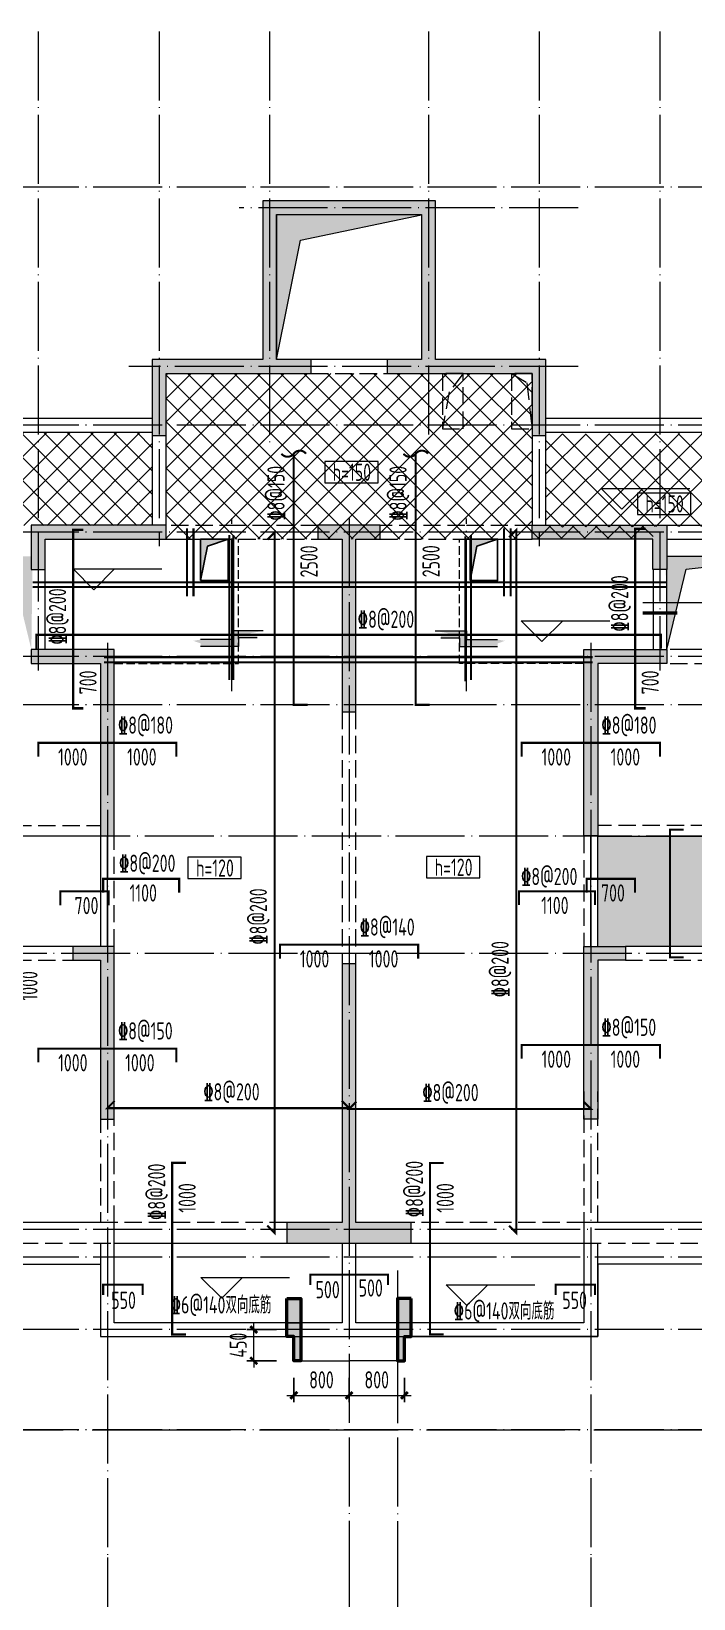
# Model space of a CAD drawing. Extents: x 5874492 to 7194610, y -939842 to -279257.
# Drawn here: x 6610154 to 6619742, y -679740 to -657037 of the extents above; entities that cross this region are included whole.
import ezdxf
from ezdxf.enums import TextEntityAlignment as Align

# ---------------------------------------------------------------- set-up
doc = ezdxf.new("R2010")
doc.units = 0
doc.header["$LTSCALE"] = 1000
doc.linetypes.add('DASH', pattern=[0.35, 0.25, -0.1])
doc.linetypes.add('DOTE', pattern=[2.42, 2, -0.2, 0.02, -0.2])
for name, color, linetype, lineweight in [('A-墙体', 140, 'Continuous', 50), ('A-大样-填充', 8, 'Continuous', 9), ('A-平面-饰线', 11, 'Continuous', 15), ('A-标注-轴号', 3, 'Continuous', 15), ('A-轴线-塔楼', 1, 'DOTE', 9), ('A-轴线-隔墙', 41, 'DOTE', 9), ('S-基础-DQ', 6, 'Continuous', 20), ('S-墙柱-HATCH', 251, 'Continuous', 20), ('S-墙柱-WALL', 6, 'Continuous', 20), ('S-大样-HATCH', 251, 'Continuous', 20), ('S-大样-实线', 2, 'Continuous', 20), ('S-板-BEAM', 4, 'DASH', 20), ('S-板-BEAM-CON', 2, 'Continuous', 20), ('S-板-DIM', 3, 'Continuous', 20), ('S-板-大样索引', 3, 'Continuous', 20), ('S-板-板厚', 191, 'Continuous', 20), ('S-板-板面填充', 251, 'Continuous', 20), ('S-板-标高', 3, 'Continuous', 20), ('S-板-楼板正筋', 107, 'Continuous', 20), ('S-板-楼板正筋文字', 107, 'Continuous', 20), ('S-板-楼板负筋', 1, 'Continuous', 20), ('S-板-楼板负筋文字', 7, 'Continuous', 20), ('S-板-洞口边线', 211, 'Continuous', 20), ('S-轴网-轴线', 1, 'DOTE', 9)]:
    doc.layers.add(name, color=color, linetype=linetype, lineweight=lineweight)
doc.layers.add('HOLE', color=5, linetype='Continuous')
doc.layers.add('HOLE_HATCH', color=9, linetype='Continuous')
doc.styles.add('BW_Rein', font='tssdeng.shx', dxfattribs={"width": 0.7, "bigfont": 'hztxt.shx'})
doc.styles.add('TSSD_Dimension', font='tssdeng.shx', dxfattribs={"width": 0.7, "bigfont": 'tssdchn.shx'})
doc.styles.add('TSSD_Rein', font='tssdeng.shx', dxfattribs={"width": 0.7, "bigfont": 'hztxt.shx'})
doc.styles.add('样式 1', font='tssdeng.shx', dxfattribs={"width": 0.7, "bigfont": 'tssdchn.shx'})
doc.dimstyles.new('TSSD_100_100$0', dxfattribs={"dimtxt": 250, "dimasz": 100, "dimexe": 100, "dimexo": 250, "dimgap": 100, "dimtad": 1, "dimdec": 0, "dimzin": 0, "dimdsep": 46, "dimtxsty": 'TSSD_Dimension', "dimblk": 'ARCHTICK', "dimcen": 0, "dimdle": 100, "dimclrd": 256, "dimclre": 256, "dimclrt": 7, "dimadec": 0, "dimazin": 0, "dimtfac": 1, "dimtdec": 0, "dimtix": 1, "dimtmove": 2, "dimatfit": 3, "dimldrblk": 'ARCHTICK', "dimfxl": 0, "dimtolj": 1, "dimtzin": 0, "dimlwd": -1, "dimarcsym": 0})

# ---------------------------------------------------------------- blocks, each defined once
blk = doc.blocks.new('ZHOUWANG3')
at = {"layer": 'A-标注-轴号'}
for p, q in [((108752, 226834), (108752, 222834)), ((112252, 226834), (112252, 222834)), ((112952, 226834), (112952, 222834)), ((115752, 226834), (115752, 222834))]:
    blk.add_line(p, q, dxfattribs=at)
at = {"layer": 'A-轴线-塔楼', "linetype": 'DOTE', "ltscale": 0.5}
for p, q in [((107752, 248942), (107752, 239686)), ((109502, 248942), (109502, 241486)), ((111102, 248942), (111102, 242986)), ((113402, 248942), (113402, 243076)), ((115002, 248942), (115002, 241486)), ((116752, 248942), (116752, 239686)), ((139798, 246686), (85362, 246686)), ((115570, 246386), (110660, 246386)), ((115570, 244086), (109062, 244086)), ((139798, 243236), (85362, 243236)), ((112252, 241886), (112252, 226834)), ((139798, 241686), (85362, 241686)), ((108752, 240086), (108752, 226834)), ((115752, 240086), (115752, 226834)), ((139798, 239886), (85362, 239886)), ((139798, 239186), (85362, 239186)), ((122394, 235586), (101608, 235586)), ((139798, 231586), (85362, 231586)), ((112952, 230993), (112952, 226834)), ((139798, 228686), (85362, 228686))]:
    blk.add_line(p, q, dxfattribs=at)
at = {"layer": 'A-轴线-隔墙', "ltscale": 0.5}
for p, q in [((110552, 239386), (110552, 241886)), ((113952, 239386), (113952, 241886)), ((122394, 237286), (101608, 237286)), ((139798, 231186), (85362, 231186)), ((139798, 230136), (85362, 230136))]:
    blk.add_line(p, q, dxfattribs=at)
blk = doc.blocks.new('sgfjhgfjhgkjhk')
at = {"layer": 'S-板-大样索引', "color": 1}
blk.add_line((6509666, -1423374), (6511393, -1423374), dxfattribs=at)
at = {"layer": 'S-板-大样索引', "color": 1, "const_width": 50}
blk.add_lwpolyline([(6509666, -1423524), (6510166, -1423524)], dxfattribs=at)
blk = doc.blocks.new('_ArchTick')
at = {"color": 0, "linetype": 'ByBlock', "const_width": 0.4}
blk.add_lwpolyline([(-0.5, -0.5), (0.5, 0.5)], dxfattribs=at)
blk = doc.blocks.new('*D2357')
at = {"layer": 'Defpoints', "color": 0, "transparency": 16777216}
for p in [(6613954, -676293), (6614754, -676293), (6614754, -676795)]:
    blk.add_point(p, dxfattribs=at)
at = {"layer": 'S-板-DIM', "lineweight": -2, "transparency": 16777216}
for p, q in [((6613954, -676543), (6613954, -676895)), ((6614754, -676543), (6614754, -676895))]:
    blk.add_line(p, q, dxfattribs=at)
at = {"layer": 'S-板-DIM', "transparency": 16777216}
blk.add_line((6613854, -676795), (6614854, -676795), dxfattribs=at)
at = {"layer": 'S-板-DIM', "transparency": 16777216, "xscale": 100, "yscale": 100, "zscale": 100, "rotation": 180}
blk.add_blockref('_ArchTick', (6613954, -676795), dxfattribs=at)
at = {"layer": 'S-板-DIM', "transparency": 16777216, "xscale": 100, "yscale": 100, "zscale": 100}
blk.add_blockref('_ArchTick', (6614754, -676795), dxfattribs=at)
at = {"layer": 'S-板-DIM', "color": 7, "transparency": 16777216, "insert": (6614354, -676570), "char_height": 250, "attachment_point": 5, "style": 'TSSD_Dimension'}
blk.add_mtext('\\A1;800', dxfattribs=at)
blk = doc.blocks.new('*D2358')
at = {"layer": 'Defpoints', "color": 0, "transparency": 16777216}
for p in [(6614754, -676293), (6615554, -676293), (6615554, -676795)]:
    blk.add_point(p, dxfattribs=at)
at = {"layer": 'S-板-DIM', "lineweight": -2, "transparency": 16777216}
for p, q in [((6614754, -676543), (6614754, -676895)), ((6615554, -676543), (6615554, -676895))]:
    blk.add_line(p, q, dxfattribs=at)
at = {"layer": 'S-板-DIM', "transparency": 16777216}
blk.add_line((6614654, -676795), (6615654, -676795), dxfattribs=at)
at = {"layer": 'S-板-DIM', "transparency": 16777216, "xscale": 100, "yscale": 100, "zscale": 100, "rotation": 180}
blk.add_blockref('_ArchTick', (6614754, -676795), dxfattribs=at)
at = {"layer": 'S-板-DIM', "transparency": 16777216, "xscale": 100, "yscale": 100, "zscale": 100}
blk.add_blockref('_ArchTick', (6615554, -676795), dxfattribs=at)
at = {"layer": 'S-板-DIM', "color": 7, "transparency": 16777216, "insert": (6615154, -676570), "char_height": 250, "attachment_point": 5, "style": 'TSSD_Dimension'}
blk.add_mtext('\\A1;800', dxfattribs=at)
blk = doc.blocks.new('*D2359')
at = {"layer": 'Defpoints', "color": 0, "transparency": 16777216}
for p in [(6613373, -675843), (6613954, -675843), (6613954, -676293)]:
    blk.add_point(p, dxfattribs=at)
at = {"layer": 'S-板-DIM', "lineweight": -2, "transparency": 16777216}
for p, q in [((6613704, -675843), (6613273, -675843)), ((6613704, -676293), (6613273, -676293))]:
    blk.add_line(p, q, dxfattribs=at)
at = {"layer": 'S-板-DIM', "transparency": 16777216}
for p, q in [((6613373, -675843), (6613373, -675743)), ((6613373, -676293), (6613373, -675843)), ((6613373, -676293), (6613373, -676393))]:
    blk.add_line(p, q, dxfattribs=at)
at = {"layer": 'S-板-DIM', "transparency": 16777216, "xscale": 100, "yscale": 100, "zscale": 100}
for p, rotation in [((6613373, -675843), 270), ((6613373, -676293), 90)]:
    blk.add_blockref('_ArchTick', p, dxfattribs=dict(at, rotation=rotation))
at = {"layer": 'S-板-DIM', "color": 7, "transparency": 16777216, "insert": (6613148, -676068), "char_height": 250, "attachment_point": 5, "rotation": 90, "style": 'TSSD_Dimension'}
blk.add_mtext('\\A1;450', dxfattribs=at)
blk = doc.blocks.new('BW-589342417', base_point=(4333675, -394877))
at = {"layer": 'A-大样-填充', "ltscale": 0.5}
h = blk.add_hatch(color=256, dxfattribs=at)
h.dxf.hatch_style = 1
h.paths.add_polyline_path([(4333875, -393977), (4333675, -393977), (4333675, -394877), (4333775, -394877), (4333775, -394527), (4333875, -394527)])
at = {"layer": 'A-墙体'}
blk.add_lwpolyline([(4333875, -393977), (4333675, -393977), (4333675, -394877), (4333775, -394877), (4333775, -394527), (4333875, -394527), (4333875, -393977)], dxfattribs=at)
blk = doc.blocks.new('BW-589341045', base_point=(4332075, -394877))
at = {"layer": 'A-大样-填充', "ltscale": 0.5}
h = blk.add_hatch(color=256, dxfattribs=at)
h.dxf.hatch_style = 1
h.paths.add_polyline_path([(4332075, -393977), (4332275, -393977), (4332275, -394877), (4332175, -394877), (4332175, -394527), (4332075, -394527)])
at = {"layer": 'A-墙体'}
blk.add_lwpolyline([(4332075, -393977), (4332275, -393977), (4332275, -394877), (4332175, -394877), (4332175, -394527), (4332075, -394527), (4332075, -393977)], dxfattribs=at)
blk = doc.blocks.new('BW-525078071', base_point=(4324908, -588234))
at = {"layer": 'S-板-洞口边线', "linetype": 'DASH'}
for points in [[(4324908, -587234), (4324908, -588184), (4325208, -588184), (4325208, -587234), (4324908, -587234)], [(4325208, -587234), (4325008, -587502), (4324908, -588184)], [(4325908, -587234), (4325908, -588184), (4326208, -588184), (4326208, -587234), (4325908, -587234)], [(4325908, -587234), (4326133, -587368), (4326208, -588184)], [(4338158, -587534), (4338158, -588334), (4338458, -588334), (4338458, -587534), (4338158, -587534)], [(4338458, -587534), (4338258, -587802), (4338158, -588334)], [(4339158, -587534), (4339158, -588334), (4339458, -588334), (4339458, -587534), (4339158, -587534)], [(4339158, -587534), (4339383, -587668), (4339458, -588334)], [(4346408, -587484), (4346408, -588184), (4346708, -588184), (4346708, -587484), (4346408, -587484)], [(4346708, -587484), (4346508, -587752), (4346408, -588184)], [(4347408, -587484), (4347408, -588184), (4347708, -588184), (4347708, -587484), (4347408, -587484)], [(4347408, -587484), (4347633, -587618), (4347708, -588184)]]:
    blk.add_lwpolyline(points, dxfattribs=at)
blk = doc.blocks.new('BW-510431574', base_point=(4321592, -669833))
at = {"layer": 'S-大样-HATCH'}
h = blk.add_hatch(color=256, dxfattribs=at)
h.dxf.hatch_style = 1
h.paths.add_polyline_path([(4321592, -669283), (4321792, -669283), (4321792, -669833), (4321692, -669833), (4321692, -669483), (4321592, -669483)])
at = {"layer": 'S-大样-实线'}
blk.add_lwpolyline([(4321592, -669283), (4321792, -669283), (4321792, -669833), (4321692, -669833), (4321692, -669483), (4321592, -669483), (4321592, -669283)], dxfattribs=at)
blk = doc.blocks.new('新块')
at = {"layer": 'S-基础-DQ'}
h = blk.add_hatch(color=8, dxfattribs=at)
h.dxf.hatch_style = 1
h.paths.add_polyline_path([(100, 25), (371, 25), (371, 54), (266, 91), (455, 125), (0, 125), (0, 0), (-451, 0), (-556, -19), (-451, -56), (-451, -100), (100, -100)])
for points in [[(455, 125), (0, 125), (0, 0), (-451, 0)], [(371, 25), (100, 25), (100, -100), (-451, -100)]]:
    blk.add_lwpolyline(points, dxfattribs=at)
blk = doc.blocks.new('BW-11249575', base_point=(4312308, -603454))
at = {"layer": 'S-板-板面填充'}
h = blk.add_hatch(color=256, dxfattribs=at)
h.dxf.hatch_style = 1
h.paths.add_polyline_path([(4337858, -585234), (4335758, -585234), (4335758, -587334), (4336104, -585604)])
h = blk.add_hatch(color=256, dxfattribs=at)
h.dxf.hatch_style = 1
h.paths.add_polyline_path([(4330276, -590184), (4332226, -590184), (4332208, -591534), (4331926, -590369)])
h = blk.add_hatch(color=256, dxfattribs=at)
h.dxf.hatch_style = 1
h.paths.add_polyline_path([(4343340, -590184), (4341390, -590184), (4341408, -591534), (4341690, -590369)])
h = blk.add_hatch(dxfattribs=at)
h.set_pattern_fill('DOTS', color=256, scale=30, style=0)
h.set_pattern_definition([(0, (4327008.12, -596833.515), (23.8125, 47.625), [0, -47.625])])
h.paths.add_polyline_path([(4340408, -594234), (4346608, -594234), (4346608, -595834), (4340408, -595834)])
at = {"layer": 'A-平面-饰线'}
for p, q in [((4330908, -600434), (4333208, -600434)), ((4336008, -601484), (4336008, -601834)), ((4336008, -601834), (4336808, -601834))]:
    blk.add_line(p, q, dxfattribs=at)
for points in [[(4343408, -590184), (4341408, -590184)], [(4342708, -600434), (4340408, -600434), (4340408, -601484), (4337608, -601484), (4337608, -601834), (4336808, -601834)]]:
    blk.add_lwpolyline(points, dxfattribs=at)
at = {"layer": 'S-基础-DQ'}
for p, q in [((4334158, -589934), (4335108, -589934)), ((4338508, -589934), (4339458, -589934))]:
    blk.add_line(p, q, dxfattribs=at)
at = {"layer": 'S-基础-DQ', "linetype": 'DASH', "ltscale": 0.5}
for points in [[(4333408, -591734), (4335208, -591734), (4335208, -589934)], [(4340208, -591734), (4338408, -591734), (4338408, -589934)]]:
    blk.add_lwpolyline(points, dxfattribs=at)
at = {"layer": 'S-基础-DQ', "ltscale": 0.5}
for points in [[(4333408, -591634), (4335108, -591634), (4335108, -589934)], [(4340208, -591634), (4338508, -591634), (4338508, -589934)], [(4333308, -595834), (4333308, -594234)], [(4333308, -595834), (4333308, -594234)], [(4340308, -595834), (4340308, -594234)], [(4340308, -595834), (4340308, -594234)]]:
    blk.add_lwpolyline(points, dxfattribs=at)
at = {"layer": 'S-板-BEAM'}
for p, q in [((4336258, -587534), (4337358, -587534)), ((4335183, -589734), (4334158, -589734)), ((4336358, -589734), (4335133, -589734)), ((4338483, -589734), (4337258, -589734)), ((4339458, -589734), (4338433, -589734)), ((4334158, -589934), (4336358, -589934)), ((4337258, -589934), (4339458, -589934)), ((4341458, -591734), (4343008, -591734)), ((4336708, -592434), (4336708, -596534)), ((4336908, -596534), (4336908, -592434)), ((4330208, -594084), (4333208, -594084)), ((4343408, -594084), (4340408, -594084)), ((4333408, -595834), (4333408, -594234)), ((4340208, -594234), (4340208, -595834)), ((4330208, -596034), (4332808, -596034)), ((4340808, -596034), (4343408, -596034)), ((4333208, -597934), (4333208, -599834)), ((4333408, -599834), (4333408, -597934)), ((4340208, -597934), (4340208, -599834)), ((4340408, -599834), (4340408, -597934)), ((4335908, -599834), (4333408, -599834)), ((4340208, -599834), (4337708, -599834)), ((4331008, -600134), (4333408, -600134)), ((4340208, -600134), (4342608, -600134))]:
    blk.add_line(p, q, dxfattribs=at)
at = {"layer": 'S-板-BEAM-CON'}
for p, q in [((4337358, -587334), (4336258, -587334)), ((4333958, -588184), (4326408, -588184)), ((4346208, -588184), (4339658, -588184)), ((4326408, -588384), (4333958, -588384)), ((4333958, -588434), (4333958, -589734)), ((4334158, -589734), (4334158, -588434)), ((4339458, -588434), (4339458, -589734)), ((4339658, -588384), (4346208, -588384)), ((4339658, -589734), (4339658, -588434)), ((4345658, -589734), (4341408, -589734)), ((4341408, -589934), (4345658, -589934)), ((4332408, -591534), (4332408, -590374)), ((4341208, -590374), (4341208, -591534)), ((4341408, -591534), (4341408, -590374)), ((4343008, -591534), (4341458, -591534)), ((4333208, -594234), (4330208, -594234)), ((4333208, -594234), (4333208, -595834)), ((4340408, -594234), (4343408, -594234)), ((4340408, -595834), (4340408, -594234)), ((4332808, -595834), (4330208, -595834)), ((4343408, -595834), (4340808, -595834)), ((4333408, -599834), (4331008, -599834)), ((4333408, -601284), (4333408, -599834)), ((4340208, -599834), (4340208, -601284)), ((4342608, -599834), (4340208, -599834)), ((4333208, -600134), (4333208, -601484)), ((4333408, -600134), (4335908, -600134)), ((4336708, -600134), (4336708, -601284)), ((4336908, -601284), (4336908, -600134)), ((4337708, -600134), (4340208, -600134)), ((4340408, -601484), (4340408, -600134)), ((4336708, -601284), (4333408, -601284)), ((4337608, -601284), (4336908, -601284)), ((4340208, -601284), (4337608, -601284)), ((4333208, -601484), (4336808, -601484)), ((4336808, -601484), (4337608, -601484)), ((4337608, -601484), (4340408, -601484))]:
    blk.add_line(p, q, dxfattribs=at)
at = {"layer": 'S-板-洞口边线'}
blk.add_lwpolyline([(4337858, -585234), (4335758, -585234), (4335758, -587334), (4336104, -585604)], close=True, dxfattribs=at)
blk.add_lwpolyline([(4341408, -591534), (4341690, -590369), (4343340, -590184)], dxfattribs=at)
at = {"layer": 'A-平面-饰线'}
for name, p in [('BW-525078071', (4324908, -588234)), ('BW-589341045', (4335908, -601834)), ('BW-589342417', (4337508, -601834))]:
    blk.add_blockref(name, p, dxfattribs=at)
at = {"layer": 'S-基础-DQ'}
blk.add_blockref('新块', (4335108, -591388), dxfattribs=at)
blk.add_blockref('新块', (4335108, -591388), dxfattribs=at)
at = {"layer": 'S-基础-DQ', "xscale": -1}
blk.add_blockref('新块', (4338508, -591388), dxfattribs=at)
at = {"layer": 'S-板-BEAM-CON'}
blk.add_blockref('BW-510431574', (4335908, -601834), dxfattribs=at)
at = {"layer": 'S-板-BEAM-CON', "xscale": -1}
blk.add_blockref('BW-510431574', (4337708, -601834), dxfattribs=at)
blk = doc.blocks.new('safhgfjhgfj')
at = {"layer": 'S-墙柱-HATCH', "ltscale": 0.2}
h = blk.add_hatch(color=256, dxfattribs=at)
h.paths.add_polyline_path([(6336110, -688648), (6336110, -694018), (6335910, -694018), (6335910, -693248), (6333210, -693248), (6333210, -693048), (6333310, -693048), (6335910, -693048), (6335910, -687998), (6336510, -687998), (6336510, -688648)])
h.paths.add_polyline_path([(6312710, -703448), (6312710, -703148), (6311910, -703148), (6311910, -698748), (6311710, -698748), (6311710, -703148), (6310910, -703148), (6310910, -703448)])
h.paths.add_polyline_path([(6311910, -697548), (6311710, -697548), (6311710, -695048), (6311310, -695048), (6311310, -694848), (6312310, -694848), (6312310, -695048), (6311910, -695048)])
h.paths.add_polyline_path([(6325110, -697548), (6325310, -697548), (6325310, -695048), (6325710, -695048), (6325710, -694848), (6324710, -694848), (6324710, -695048), (6325110, -695048)])
h.paths.add_polyline_path([(6324310, -703448), (6324310, -703148), (6325110, -703148), (6325110, -698748), (6325310, -698748), (6325310, -703148), (6326110, -703148), (6326110, -703448)])
h.paths.add_polyline_path([(6331360, -703448), (6331360, -703148), (6331810, -703148), (6331810, -699398), (6332010, -699398), (6332010, -703148), (6332810, -703148), (6332810, -703448)])
h.paths.add_polyline_path([(6332010, -695748), (6331810, -695748), (6331810, -693248), (6331660, -693248), (6331660, -693048), (6332010, -693048)])
h.paths.add_polyline_path([(6336310, -703148), (6336110, -703148), (6336110, -699598), (6335910, -699598), (6335910, -703748), (6336310, -703748)])
h.paths.add_polyline_path([(6336610, -695748), (6336110, -695748), (6336110, -698548), (6335910, -698548), (6335910, -695498), (6336610, -695498)])
h.paths.add_polyline_path([(6319410, -703448), (6319410, -703148), (6318610, -703148), (6318610, -699398), (6318410, -699398), (6318410, -703148), (6317610, -703148), (6317610, -703448)])
h.paths.add_polyline_path([(6318410, -695748), (6318610, -695748), (6318610, -693248), (6318960, -693248), (6318960, -693048), (6318060, -693048), (6318060, -693248), (6318410, -693248)])
h.paths.add_polyline_path([(6307910, -693048), (6307910, -693248), (6309510, -693248), (6309510, -693688), (6309710, -693688), (6309710, -693048)])
h.paths.add_polyline_path([(6314110, -693248), (6315860, -693248), (6315860, -693048), (6313910, -693048), (6313910, -693688), (6314110, -693688)])
h.paths.add_polyline_path([(6322910, -693248), (6321160, -693248), (6321160, -693048), (6323110, -693048), (6323110, -693688), (6322910, -693688)])
h.paths.add_polyline_path([(6329135, -693048), (6329135, -693248), (6327510, -693248), (6327510, -693688), (6327310, -693688), (6327310, -693048)])
h.paths.add_polyline_path([(6321360, -691748), (6321360, -690648), (6319760, -690648), (6319760, -688348), (6317260, -688348), (6317260, -690648), (6315660, -690648), (6315660, -691748), (6315860, -691748), (6315860, -690848), (6317960, -690848), (6317960, -690648), (6317460, -690648), (6317460, -688548), (6319560, -688548), (6319560, -690648), (6319060, -690648), (6319060, -690848), (6321160, -690848), (6321160, -691748)])
h.paths.add_polyline_path([(6307910, -690498), (6307910, -691698), (6308110, -691698), (6308110, -687998), (6305610, -687998), (6305610, -688698), (6305810, -688698), (6305810, -688198), (6307910, -688198), (6307910, -690298), (6305810, -690298), (6305810, -689798), (6305610, -689798), (6305610, -690498)])
h.paths.add_polyline_path([(6300910, -688648), (6300910, -694018), (6301110, -694018), (6301110, -693248), (6303810, -693248), (6303810, -693048), (6303710, -693048), (6301110, -693048), (6301110, -687998), (6300510, -687998), (6300510, -688648)])
h.paths.add_polyline_path([(6313910, -695048), (6314910, -695048), (6314910, -697548), (6315110, -697548), (6315110, -694848), (6313910, -694848)])
h.paths.add_polyline_path([(6300410, -695748), (6300910, -695748), (6300910, -698548), (6301110, -698548), (6301110, -695498), (6300410, -695498)])
h.paths.add_polyline_path([(6295310, -703148), (6295060, -703148), (6295060, -695748), (6295900, -695748), (6295900, -695498), (6294810, -695498), (6294810, -703748), (6295310, -703748)])
h.paths.add_polyline_path([(6305660, -703448), (6305660, -703148), (6305210, -703148), (6305210, -699398), (6305010, -699398), (6305010, -703148), (6304210, -703148), (6304210, -703448)])
h.paths.add_polyline_path([(6315110, -701648), (6315110, -699148), (6314510, -699148), (6314510, -699348), (6314910, -699348), (6314910, -701648)])
h.paths.add_polyline_path([(6308710, -699348), (6309110, -699348), (6309110, -699148), (6308510, -699148), (6308510, -701648), (6308710, -701648)])
h.paths.add_polyline_path([(6308710, -695048), (6309710, -695048), (6309710, -694848), (6308510, -694848), (6308510, -697548), (6308710, -697548)])
h.paths.add_polyline_path([(6305010, -695748), (6305210, -695748), (6305210, -693248), (6305360, -693248), (6305360, -693048), (6305010, -693048)])
h.paths.add_polyline_path([(6328110, -690798), (6330810, -690798), (6330810, -690148), (6330610, -690148), (6330610, -690598), (6328110, -690598), (6328110, -688598), (6330610, -688598), (6330610, -689048), (6330810, -689048), (6330810, -687998), (6330310, -687998), (6330310, -688398), (6327910, -688398), (6327910, -691698), (6328110, -691698)])
h.paths.add_polyline_path([(6323110, -695048), (6322110, -695048), (6322110, -697548), (6321910, -697548), (6321910, -694848), (6323110, -694848)])
h.paths.add_polyline_path([(6341710, -703148), (6341960, -703148), (6341960, -695748), (6341120, -695748), (6341120, -695498), (6342210, -695498), (6342210, -703748), (6341710, -703748)])
h.paths.add_polyline_path([(6321910, -701648), (6321910, -699148), (6322510, -699148), (6322510, -699348), (6322110, -699348), (6322110, -701648)])
h.paths.add_polyline_path([(6328310, -699348), (6327910, -699348), (6327910, -699148), (6328510, -699148), (6328510, -701648), (6328310, -701648)])
h.paths.add_polyline_path([(6328310, -695048), (6327310, -695048), (6327310, -694848), (6328510, -694848), (6328510, -697548), (6328310, -697548)])
h.paths.add_polyline_path([(6300710, -703148), (6300910, -703148), (6300910, -699598), (6301110, -699598), (6301110, -703748), (6300710, -703748)])
at = {"layer": 'S-墙柱-WALL'}
for points in [[(6321360, -691748), (6321360, -690648), (6319760, -690648), (6319760, -688348), (6317260, -688348), (6317260, -690648), (6315660, -690648), (6315660, -691748), (6315860, -691748), (6315860, -690848), (6317960, -690848), (6317960, -690648), (6317460, -690648), (6317460, -688548), (6319560, -688548), (6319560, -690648), (6319060, -690648), (6319060, -690848), (6321160, -690848), (6321160, -691748)], [(6314110, -693248), (6315860, -693248), (6315860, -693048), (6313910, -693048), (6313910, -693688), (6314110, -693688)], [(6318410, -695748), (6318610, -695748), (6318610, -693248), (6318960, -693248), (6318960, -693048), (6318060, -693048), (6318060, -693248), (6318410, -693248)], [(6322910, -693248), (6321160, -693248), (6321160, -693048), (6323110, -693048), (6323110, -693688), (6322910, -693688)], [(6313910, -695048), (6314910, -695048), (6314910, -697548), (6315110, -697548), (6315110, -694848), (6313910, -694848)], [(6323110, -695048), (6322110, -695048), (6322110, -697548), (6321910, -697548), (6321910, -694848), (6323110, -694848)], [(6315110, -701648), (6315110, -699148), (6314510, -699148), (6314510, -699348), (6314910, -699348), (6314910, -701648)], [(6321910, -701648), (6321910, -699148), (6322510, -699148), (6322510, -699348), (6322110, -699348), (6322110, -701648)], [(6319410, -703448), (6319410, -703148), (6318610, -703148), (6318610, -699398), (6318410, -699398), (6318410, -703148), (6317610, -703148), (6317610, -703448)]]:
    blk.add_lwpolyline(points, close=True, dxfattribs=at)
blk = doc.blocks.new('sgjhfgjhgj')
at = {"layer": 'HOLE_HATCH', "ltscale": 0.5}
for points in [[(282019, 605212), (282419, 605212), (282119, 605112), (282019, 604612)], [(285919, 605212), (286319, 605212), (286019, 605112), (285919, 604612)]]:
    blk.add_hatch(color=256, dxfattribs=at).paths.add_polyline_path(points)
at = {"layer": 'HOLE', "ltscale": 0.5}
for points in [[(282019, 604612), (282419, 604612), (282419, 605212), (282019, 605212)], [(285919, 604612), (286319, 604612), (286319, 605212), (285919, 605212)]]:
    blk.add_lwpolyline(points, close=True, dxfattribs=at)
for points in [[(282019, 604612), (282119, 605112), (282419, 605212)], [(285919, 604612), (286019, 605112), (286319, 605212)]]:
    blk.add_lwpolyline(points, dxfattribs=at)

msp = doc.modelspace()

# ---------------------------------------------------------------- hatches: boundary and pattern name
at = {"layer": 'S-板-板面填充'}
h = msp.add_hatch(dxfattribs=at)
h.set_pattern_fill('ANSI37', color=256, scale=150, style=0)
h.set_pattern_definition([(45, (6612103.73, -662692.72), (-168.38, 168.38), []), (135, (6612103.73, -662692.72), (-168.38, -168.38), [])])
h.paths.add_polyline_path([(6617403.7, -661992.7), (6612103.7, -661992.7), (6612103.7, -664392.7), (6608153.7, -664392.7), (6608153.7, -664392.7), (6619153.7, -664392.7), (6619153.7, -664192.7), (6617403.7, -664192.7)])
h = msp.add_hatch(dxfattribs=at)
h.set_pattern_fill('ANSI37', color=256, scale=150, style=0)
h.set_pattern_definition([(45, (2277945.6, -11912.8), (-168.379802, 168.379802), []), (135, (2277945.6, -11912.8), (-168.379802, -168.379802), [])])
h.paths.add_polyline_path([(6604403.7, -662842.7), (6611903.7, -662842.7), (6611903.7, -664192.7), (6604403.7, -664192.7)])
h = msp.add_hatch(dxfattribs=at)
h.set_pattern_fill('ANSI37', color=256, scale=150, style=0)
h.set_pattern_definition([(45, (2290145.6, -11912.8), (-168.379802, 168.379802), []), (135, (2290145.6, -11912.8), (-168.379802, -168.379802), [])])
h.paths.add_polyline_path([(6617603.7, -662867.7), (6624103.7, -662842.7), (6624103.7, -664192.7), (6617603.7, -664217.7)])

# ---------------------------------------------------------------- linework, layer by layer
at = {"layer": 'S-板-板厚'}
for points in [[(6615173.4, -663266.2), (6614403, -663266.2), (6614403, -663576.5), (6615173.4, -663576.5)], [(6619700.2, -663724.2), (6618929.9, -663724.2), (6618929.9, -664034.4), (6619700.2, -664034.4)], [(6613190.8, -668999.7), (6612420.5, -668999.7), (6612420.5, -669310), (6613190.8, -669310)], [(6616646.3, -668987.7), (6615876, -668987.7), (6615876, -669298), (6616646.3, -669298)]]:
    msp.add_lwpolyline(points, close=True, dxfattribs=at)
at = {"layer": 'S-板-标高'}
for p, q in [((6618704.1, -663958.7), (6618404.1, -663658.7)), ((6618404.1, -663658.7), (6619685.1, -663658.7)), ((6618704.1, -663958.7), (6619004.1, -663658.7)), ((6611059.6, -665124.8), (6610759.6, -664824.8)), ((6610759.6, -664824.8), (6612040.6, -664824.8)), ((6611059.6, -665124.8), (6611359.6, -664824.8)), ((6617546.5, -665876.2), (6617246.5, -665576.2)), ((6617246.5, -665576.2), (6618527.5, -665576.2)), ((6617546.5, -665876.2), (6617846.5, -665576.2)), ((6612909.6, -675386.2), (6612609.6, -675086.2)), ((6612609.6, -675086.2), (6613890.6, -675086.2)), ((6612909.6, -675386.2), (6613209.6, -675086.2)), ((6616460.1, -675494.2), (6616160.1, -675194.2)), ((6616160.1, -675194.2), (6617441.1, -675194.2)), ((6616460.1, -675494.2), (6616760.1, -675194.2))]:
    msp.add_line(p, q, dxfattribs=at)
at = {"layer": 'S-板-楼板正筋', "const_width": 30}
for points in [[(6612406.5, -664235.2), (6612406.5, -665222.7)], [(6612501, -664235.2), (6612501, -665222.7)], [(6613569.6, -674336.7), (6613675.6, -674442.7), (6613675.6, -664292.7), (6613569.6, -664398.8)], [(6616997.5, -664235.2), (6616997.5, -665222.7)], [(6617069.6, -674336.7), (6617175.6, -674442.7), (6617175.6, -664258.7), (6617069.6, -664364.8)], [(6617092, -664235.2), (6617092, -665222.7)], [(6613021.4, -664334.4), (6613021.4, -666431.8)], [(6613076, -664334.4), (6613076, -666431.8)], [(6616438.4, -664353.8), (6616438.4, -666451.3)], [(6616517.3, -664334.4), (6616517.3, -666431.8)], [(6610174.5, -665019.2), (6619348.6, -665019.2)], [(6610174.5, -665086.7), (6619348.6, -665086.7)], [(6618281.8, -666102.5), (6611205.6, -666102.5)], [(6618281.8, -666178.4), (6611205.6, -666178.4)], [(6611359.8, -672528.4), (6611253.7, -672634.4), (6614753.7, -672634.4), (6614647.7, -672528.4)], [(6614859.8, -672539.6), (6614753.7, -672645.6), (6618253.7, -672645.6), (6618147.7, -672539.6)]]:
    msp.add_lwpolyline(points, dxfattribs=at)
at = {"layer": 'S-板-楼板负筋', "const_width": 30}
for points in [[(6614129.1, -663154.9, 0.5), (6613952.1, -663154.9, -0.5), (6613775.1, -663154.9)], [(6615896.2, -663154.9, 0.5), (6615719.2, -663154.9, -0.5), (6615542.2, -663154.9)]]:
    msp.add_lwpolyline(points, format="xyb", dxfattribs=at)
at = {"layer": 'S-板-楼板负筋'}
for points, const_width in [([(6614152.1, -666792.7), (6613952.1, -666792.7), (6613952.1, -663154.9)], 30), ([(6615919.2, -666792.7), (6615719.2, -666792.7), (6615719.2, -663154.9)], 30), ([(6610907.6, -666842.7), (6610757.6, -666842.7), (6610757.6, -664258.1), (6610907.6, -664258.1)], 35), ([(6619046.9, -666842.7), (6618896.9, -666842.7), (6618896.9, -664241.7), (6619046.9, -664241.7)], 35), ([(6610226.9, -665979), (6610226.9, -665779), (6619267.5, -665779), (6619267.5, -665979)], 30), ([(6610253.7, -667542.7), (6610253.7, -667342.7), (6612253.7, -667342.7), (6612253.7, -667542.7)], 30), ([(6617253.7, -667542.7), (6617253.7, -667342.7), (6619253.7, -667342.7), (6619253.7, -667542.7)], 30), ([(6619598.1, -670450.2), (6619398.1, -670450.2), (6619398.1, -668599.7), (6619598.1, -668599.7)], 30), ([(6610572.2, -669695.2), (6610572.2, -669495.2), (6611272.2, -669495.2), (6611272.2, -669695.2)], 30), ([(6611193.7, -669512.7), (6611193.7, -669312.7), (6612293.7, -669312.7), (6612293.7, -669512.7)], 30), ([(6617213.7, -669692.7), (6617213.7, -669492.7), (6618313.7, -669492.7), (6618313.7, -669692.7)], 30), ([(6618193.7, -669512.7), (6618193.7, -669312.7), (6618893.7, -669312.7), (6618893.7, -669512.7)], 30), ([(6613753.7, -670467.7), (6613753.7, -670267.7), (6615753.7, -670267.7), (6615753.7, -670467.7)], 30), ([(6610253.7, -671971.9), (6610253.7, -671771.9), (6612253.7, -671771.9), (6612253.7, -671971.9)], 30), ([(6617253.7, -671919.8), (6617253.7, -671719.8), (6619253.7, -671719.8), (6619253.7, -671919.8)], 30), ([(6612392.2, -675912.8), (6612192.2, -675912.8), (6612192.2, -673427.7), (6612392.2, -673427.7)], 35), ([(6616124.1, -675912.5), (6615924.1, -675912.5), (6615924.1, -673427.7), (6616124.1, -673427.7)], 30), ([(6614191.5, -675198.2), (6614191.5, -675048.2), (6615316, -675048.2), (6615316, -675198.2)], 30), ([(6611193.7, -675342.7), (6611193.7, -675192.7), (6611763.7, -675192.7), (6611763.7, -675342.7)], 30), ([(6617743.7, -675342.7), (6617743.7, -675192.7), (6618313.7, -675192.7), (6618313.7, -675342.7)], 30)]:
    msp.add_lwpolyline(points, dxfattribs=dict(at, const_width=const_width))
at = {"layer": 'S-轴网-轴线'}
msp.add_lwpolyline([(6586835.3, -677292.7), (6643650.2, -677292.7)], dxfattribs=at)

# ---------------------------------------------------------------- block references
for name, p in [('ZHOUWANG3', (6502501.8, -905979.1)), ('BW-11249575', (6590253.7, -677912.7)), ('sgjhfgjhgj', (6330585.2, -1269604.8))]:
    msp.add_blockref(name, p)
at = {"layer": 'S-墙柱-HATCH'}
msp.add_blockref('safhgfjhgfj', (296243.3, 28855.6), dxfattribs=at)
at = {"layer": 'S-板-洞口边线'}
msp.add_blockref('sgfjhgfjhgkjhk', (109338.1, 758061.5), dxfattribs=at)

# ---------------------------------------------------------------- texts
at = {"layer": 'S-板-板厚', "style": 'TSSD_Rein', "width": 0.7}
for s, p in [('h=150', (6614794.2, -663422.7)), ('h=150', (6619321, -663880.7)), ('h=120', (6612811.6, -669156.2)), ('h=120', (6616267.1, -669144.2))]:
    msp.add_text(s, height=250, dxfattribs=at).set_placement(p, align=Align.MIDDLE)
at = {"layer": 'S-板-楼板正筋文字', "linetype": 'Continuous', "style": '样式 1', "width": 0.7}
for p in [(6613564.2, -670267.7), (6617064.2, -671031.1)]:
    msp.add_text('\x848@200', height=250, rotation=90, dxfattribs=at).set_placement(p)
at = {"layer": 'S-板-楼板正筋文字', "style": '样式 1', "width": 0.7}
for s, p in [('\x848@200', (6612641.9, -672523)), ('\x848@200', (6615812.6, -672534.2)), ('\x846@140双向底筋', (6612171.2, -675609.1)), ('\x846@140双向底筋', (6616269.1, -675697.2))]:
    msp.add_text(s, height=250, dxfattribs=at).set_placement(p)
at = {"layer": 'S-板-楼板负筋文字', "linetype": 'Continuous', "style": '样式 1', "width": 0.7}
for s, rotation, p in [('\x848@150', 90, (6613820.7, -664124.8)), ('\x848@150', 90, (6615587.8, -664124.8)), ('\x848@200', 89.99999, (6612091.4, -674254.2)), ('\x848@200', 89.99999, (6615823.1, -674214.7))]:
    msp.add_text(s, height=250, rotation=rotation, dxfattribs=at).set_placement(p)
for s, p in [('2500', (6614048.3, -664715.2)), ('2500', (6615815.4, -664713.1)), ('1000', (6609993.4, -670862.7)), ('1000', (6612283.4, -673935.2)), ('1000', (6616020.3, -673935.2))]:
    msp.add_text(s, height=250, rotation=90, dxfattribs=at).set_placement(p, align=Align.TOP_CENTER)
at = {"layer": 'S-板-楼板负筋文字', "style": 'BW_Rein', "width": 0.7}
for p in [(6618796.1, -664915.5), (6610656.8, -665105)]:
    msp.add_text('\x848@200', height=250, rotation=90, dxfattribs=at).set_placement(p, align=Align.RIGHT)
at = {"layer": 'S-板-楼板负筋文字', "style": '样式 1', "width": 0.7}
for s, p in [('\x848@200', (6614879.4, -665678.2)), ('\x848@150', (6618406.2, -671588.4)), ('\x848@150', (6611406.2, -671640.4))]:
    msp.add_text(s, height=250, dxfattribs=at).set_placement(p)
at = {"layer": 'S-板-楼板负筋文字', "style": 'BW_Rein', "width": 0.7}
for p in [(6610848.7, -666467.7), (6618988.1, -666467.7)]:
    msp.add_text('700', height=250, rotation=90, dxfattribs=at).set_placement(p, align=Align.TOP_CENTER)
at = {"layer": 'S-板-楼板负筋文字', "linetype": 'Continuous', "style": '样式 1', "width": 0.7}
for s, p in [('\x848@180', (6611406.2, -667211.3)), ('\x848@180', (6618406.2, -667211.3)), ('\x848@200', (6611423.1, -669212.2)), ('\x848@200', (6617242.6, -669403.9)), ('\x848@140', (6614906.2, -670136.3))]:
    msp.add_text(s, height=250, dxfattribs=at).set_placement(p)
for s, p in [('1000', (6610753.7, -667422.7)), ('1000', (6611753.7, -667422.7)), ('1000', (6617753.7, -667422.7)), ('1000', (6618753.7, -667422.7)), ('1100', (6611773.7, -669392.7)), ('700', (6618573.7, -669392.7)), ('700', (6610952.2, -669575.2)), ('1100', (6617733.7, -669572.7)), ('1000', (6614253.7, -670347.7)), ('1000', (6615253.7, -670347.7)), ('500', (6614443.5, -675139.4)), ('500', (6615066.9, -675114.6)), ('550', (6611488.7, -675292.7)), ('550', (6618018.7, -675292.7))]:
    msp.add_text(s, height=250, dxfattribs=at).set_placement(p, align=Align.TOP_CENTER)
at = {"layer": 'S-板-楼板负筋文字', "style": '样式 1', "width": 0.7}
for p in [(6610753.7, -671851.9), (6611724.8, -671851.9), (6617753.7, -671799.8), (6618753.7, -671799.8)]:
    msp.add_text('1000', height=250, dxfattribs=at).set_placement(p, align=Align.TOP_CENTER)

# ---------------------------------------------------------------- dimensions: what is measured, and where the dimension line sits
at = {"layer": 'S-板-DIM'}
for p1, p2, distance, picture, middle in [((6613953.7, -676292.7), (6613953.7, -675842.7), 581.1, '*D2359', (6613147.6, -676067.7)), ((6613953.7, -676292.7), (6614753.8, -676292.7), -502, '*D2357', (6614353.7, -676569.7)), ((6614753.8, -676292.7), (6615553.8, -676292.7), -502, '*D2358', (6615153.8, -676569.7))]:
    dim = msp.add_aligned_dim(p1=p1, p2=p2, distance=distance, dimstyle='TSSD_100_100$0', dxfattribs=at)
    dim.commit()
    dim.dimension.update_dxf_attribs({"geometry": picture, "text_midpoint": middle})

doc.saveas('drawing.dxf')
